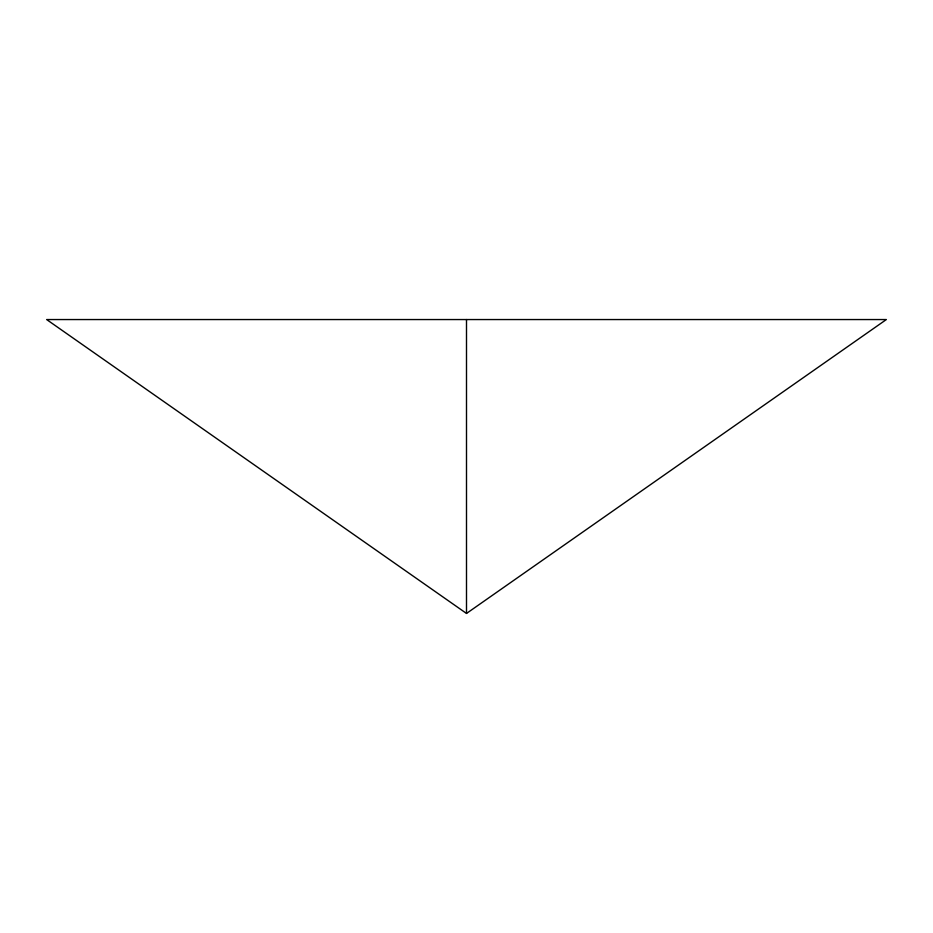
<?xml version="1.0" encoding="UTF-8"?>
<svg xmlns="http://www.w3.org/2000/svg" width="933" height="933" viewBox="0 0 933 933"><rect width="100%" height="100%" fill="white"/><g stroke="black" fill="none" stroke-linecap="round" stroke-linejoin="round"><path stroke-width="1.4" d="M466.5 613.447L886.35 319.553L46.65 319.553L466.5 613.447L466.5 319.553"/></g></svg>
